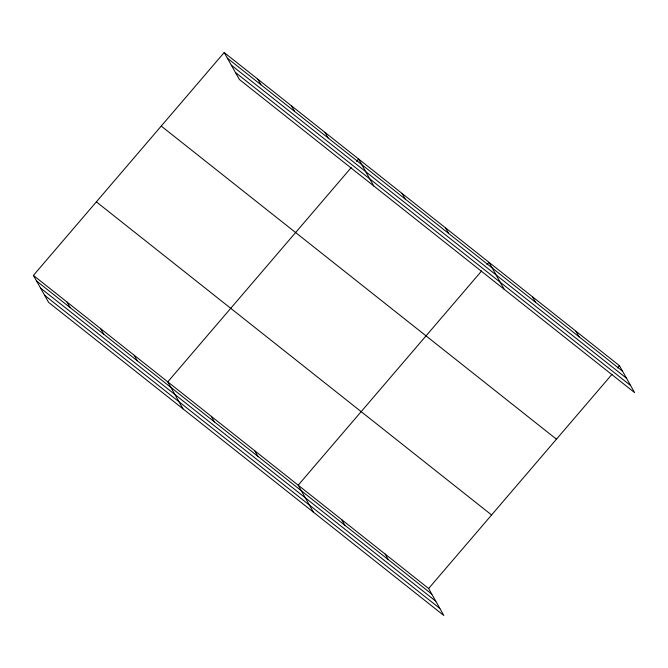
<?xml version="1.0" encoding="UTF-8"?>
<svg xmlns="http://www.w3.org/2000/svg" width="668" height="668" viewBox="0 0 668 668"><rect width="100%" height="100%" fill="white"/><g stroke="black" fill="none" stroke-linecap="round" stroke-linejoin="round"><path stroke-width="1" d="M33.4 275.408L428.622 588.516L443.811 615.462L48.58 302.345L33.4 275.408L224.189 52.538L619.42 365.655L634.6 392.592L239.378 79.484L224.189 52.538M351.201 167.601L167.777 381.862L182.957 408.808M356.562 161.347L358.566 159.001L373.754 185.946M481.628 270.932L298.204 485.185L313.384 512.131M486.98 264.67L488.993 262.324L504.173 289.269M428.622 588.516L612.047 374.255M617.407 368.001L619.42 365.655M227.345 58.141L622.568 371.249M231.32 65.18L626.542 378.288M235.403 72.445L630.634 385.553M161.23 126.085L556.452 439.193M96.359 201.861L491.59 514.97M36.556 281.003L431.779 594.111M40.523 288.042L435.745 601.158M44.614 295.306L439.836 608.414M575.941 331.211L579.098 336.806M532.471 296.767L535.619 302.362M445.523 227.88L448.671 233.483M402.044 193.444L405.2 199.039M324.974 132.381L328.13 137.984M291.382 105.769L294.538 111.364M257.79 79.158L260.938 84.752M385.152 554.073L388.3 559.667M341.674 519.629L344.83 525.223M254.725 450.75L257.881 456.344M211.255 416.306L214.403 421.9M134.184 355.251L137.332 360.845M100.584 328.631L103.74 334.225M66.992 302.019L70.148 307.614"/></g></svg>
